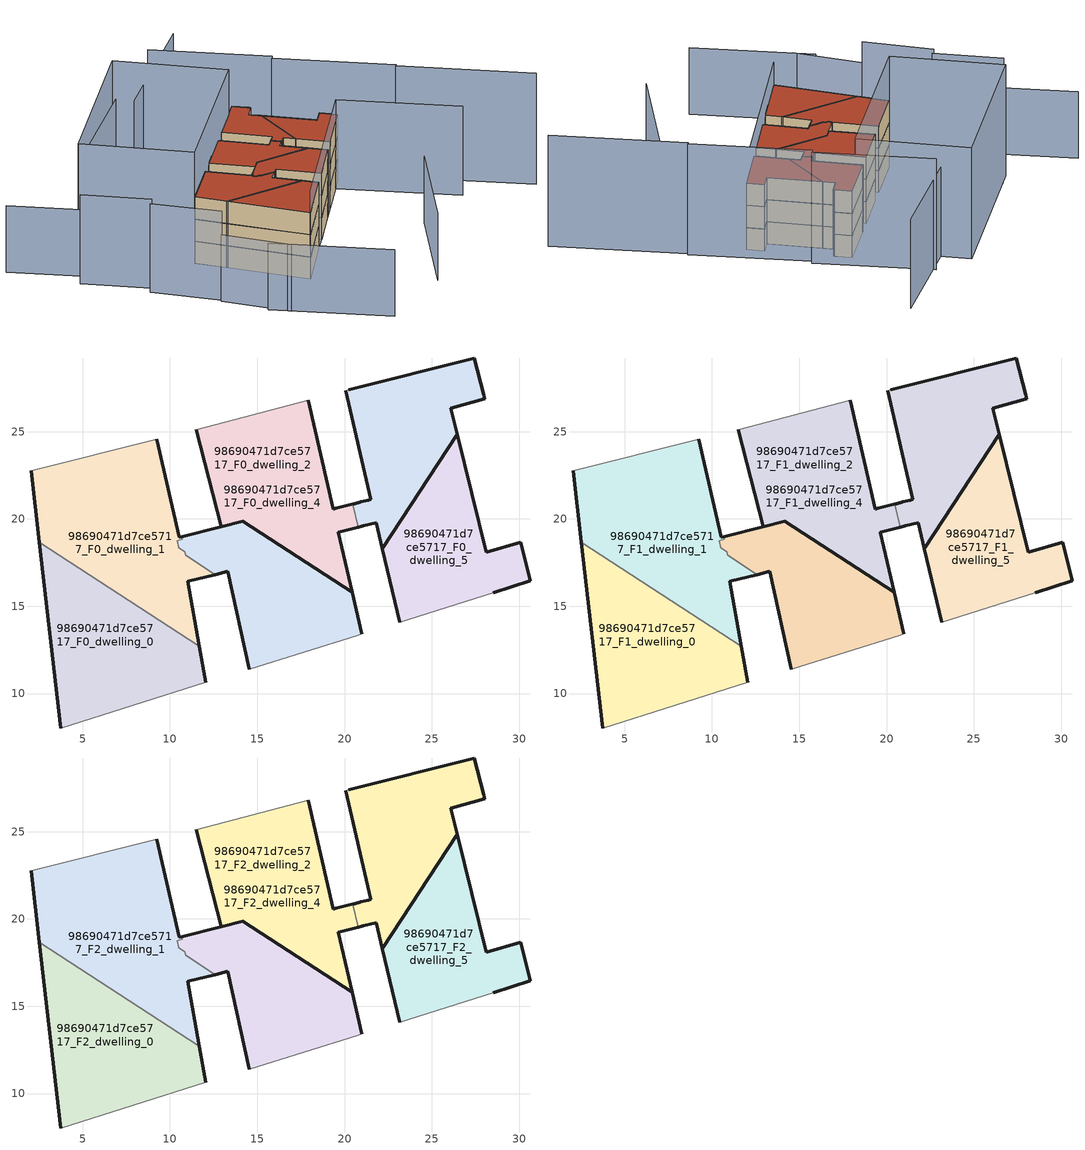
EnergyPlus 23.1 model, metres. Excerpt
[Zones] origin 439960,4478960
98690471d7ce5717_F0_dwelling_0
 floor ground (EU_floor_Construction): 12.04,10.64 11.68,12.7 2.53,18.67 3.74,8.03 z0
 wall outside (EU_wall_Construction): 11.68,12.7 12.04,10.64 / 3.74,8.03 2.53,18.67 z0:3
 wall adiabatic (EU_wall_Construction): 12.04,10.64 3.74,8.03 z0:3
 wall to 98690471d7ce5717_F0_dwelling_1 (EU_wall_Construction): 2.53,18.67 11.68,12.7 z0:3
98690471d7ce5717_F0_dwelling_1
 floor ground (EU_floor_Construction): 11.68,12.7 11.03,16.43 12.6,16.82 10.91,17.92 10.86,18.13 10.5,18.36 10.41,18.76 10.7,18.83 10.67,18.98 10.52,18.94 9.24,24.55 2.07,22.75 2.53,18.67 z0
 wall outside (EU_wall_Construction): 9.24,24.55 10.52,18.94 10.67,18.98 / 12.6,16.82 11.03,16.43 11.68,12.7 / 2.53,18.67 2.07,22.75 z0:3
 wall adiabatic (EU_wall_Construction): 2.07,22.75 9.24,24.55 z0:3
 wall to 98690471d7ce5717_F0_dwelling_2 (EU_wall_Construction): 10.67,18.98 10.7,18.83 10.41,18.76 10.5,18.36 10.86,18.13 10.91,17.92 12.6,16.82 z0:3
98690471d7ce5717_F0_dwelling_2
 floor ground (EU_floor_Construction): 20.43,15.79 19.64,19.24 20.67,19.5 20.79,19.53 20.48,20.85 20.77,20.93 19.49,20.6 19.34,20.57 17.91,26.78 11.5,25.11 12.94,19.56 14.17,19.88 z0; 20.79,13.35 20.98,13.42 20.43,15.79 14.17,19.88 12.94,19.56 10.67,18.98 10.7,18.83 10.41,18.76 10.5,18.36 10.86,18.13 10.91,17.92 12.6,16.82 13.32,17 14.54,11.4 z0
 wall outside (EU_wall_Construction): 14.54,11.4 13.32,17 12.6,16.82 / 10.67,18.98 12.94,19.56 14.17,19.88 20.43,15.79 20.98,13.42 z0:3
 wall adiabatic (EU_wall_Construction): 20.98,13.42 20.79,13.35 14.54,11.4 z0:3
98690471d7ce5717_F0_dwelling_3
 floor ground (EU_floor_Construction): 20.43,15.79 19.64,19.24 20.67,19.5 20.79,19.53 20.48,20.85 20.55,20.87 19.49,20.6 19.34,20.57 17.91,26.78 11.5,25.11 12.94,19.56 14.17,19.88 z0; 20.79,13.35 20.98,13.42 20.43,15.79 14.17,19.88 12.94,19.56 10.67,18.98 10.7,18.83 10.41,18.76 10.5,18.36 10.86,18.13 10.91,17.92 12.6,16.82 13.32,17 14.54,11.4 z0; 22.17,18.29 26.47,24.83 26.1,26.34 28.02,26.89 27.96,27.11 27.44,29.22 20.23,27.39 20.08,27.34 21.51,21.12 21.35,21.07 21.06,21 20.94,20.97 20.86,20.95 20.8,20.93 20.55,20.87 20.77,20.93 20.48,20.85 20.79,19.53 20.99,19.58 21.08,19.6 21.81,19.78 z0
 wall outside (EU_wall_Construction): 17.91,26.78 19.34,20.57 19.49,20.6 20.77,20.93 20.48,20.85 / 20.79,19.53 20.67,19.5 19.64,19.24 20.43,15.79 14.17,19.88 12.94,19.56 11.5,25.11 z0:3
 wall adiabatic (EU_wall_Construction): 11.5,25.11 17.91,26.78 z0:3
 wall to 98690471d7ce5717_F0_dwelling_4 (EU_wall_Construction): 20.48,20.85 20.79,19.53 z0:3
98690471d7ce5717_F0_dwelling_4
 floor ground (EU_floor_Construction): 20.43,15.79 19.64,19.24 20.67,19.5 20.79,19.53 20.48,20.85 20.55,20.87 19.49,20.6 19.34,20.57 17.91,26.78 11.5,25.11 12.94,19.56 14.17,19.88 z0; 22.17,18.29 26.47,24.83 26.1,26.34 28.02,26.89 27.96,27.11 27.44,29.22 20.23,27.39 20.08,27.34 21.51,21.12 21.35,21.07 21.06,21 20.94,20.97 20.86,20.95 20.8,20.93 20.55,20.87 20.77,20.93 20.48,20.85 20.79,19.53 20.99,19.58 21.08,19.6 21.81,19.78 z0
 wall outside (EU_wall_Construction): 20.23,27.39 27.44,29.22 27.97,27.11 28.02,26.89 26.1,26.34 26.47,24.83 22.17,18.29 21.81,19.78 21.09,19.6 20.99,19.58 20.79,19.53 / 20.48,20.85 20.8,20.93 20.86,20.95 20.94,20.97 21.06,21 21.35,21.07 21.51,21.12 20.08,27.34 z0:3
 wall adiabatic (EU_wall_Construction): 20.08,27.34 20.23,27.39 z0:3
98690471d7ce5717_F0_dwelling_5
 floor ground (EU_floor_Construction): 30.63,16.45 30.09,18.67 28.13,18.1 26.47,24.83 22.17,18.29 23.18,14.09 28.53,15.78 z0
 wall outside (EU_wall_Construction): 23.18,14.09 22.17,18.29 26.47,24.83 28.13,18.1 30.09,18.67 30.63,16.45 28.53,15.78 z0:3
 wall adiabatic (EU_wall_Construction): 28.53,15.78 23.18,14.09 z0:3
98690471d7ce5717_F1_dwelling_0
 floor to 98690471d7ce5717_F0_dwelling_0 (EU_floor_Construction): 12.04,10.64 11.68,12.7 2.53,18.67 3.74,8.03 z3
 wall outside (EU_wall_Construction): 11.68,12.7 12.04,10.64 / 3.74,8.03 2.53,18.67 z3:6
 wall adiabatic (EU_wall_Construction): 12.04,10.64 3.74,8.03 z3:6
 wall to 98690471d7ce5717_F1_dwelling_1 (EU_wall_Construction): 2.53,18.67 11.68,12.7 z3:6
98690471d7ce5717_F1_dwelling_1
 floor to 98690471d7ce5717_F0_dwelling_1 (EU_floor_Construction): 11.68,12.7 11.03,16.43 12.6,16.82 10.91,17.92 10.86,18.13 10.5,18.36 10.41,18.76 10.7,18.83 10.67,18.98 10.52,18.94 9.24,24.55 2.06,22.75 2.53,18.67 z3
 wall outside (EU_wall_Construction): 9.24,24.55 10.52,18.94 10.67,18.98 / 12.6,16.82 11.03,16.43 11.68,12.7 / 2.53,18.67 2.07,22.75 z3:6
 wall adiabatic (EU_wall_Construction): 2.07,22.75 9.24,24.55 z3:6
 wall to 98690471d7ce5717_F1_dwelling_2 (EU_wall_Construction): 10.67,18.98 10.7,18.83 10.41,18.76 10.5,18.36 10.86,18.13 10.91,17.92 12.6,16.82 z3:6
98690471d7ce5717_F1_dwelling_2
 floor outside (EU_floor_Construction): 20.79,13.35 20.98,13.42 20.43,15.79 14.17,19.88 12.94,19.56 10.67,18.98 10.7,18.83 10.41,18.76 10.5,18.36 10.86,18.13 10.91,17.92 12.6,16.82 13.32,17 14.54,11.4 z3
 floor to 98690471d7ce5717_F0_dwelling_2 (EU_floor_Construction): 20.43,15.79 19.64,19.24 20.67,19.5 20.79,19.53 20.48,20.85 20.77,20.93 19.49,20.6 19.34,20.57 17.91,26.78 11.5,25.11 12.94,19.56 14.17,19.88 z3
 wall outside (EU_wall_Construction): 14.54,11.4 13.32,17 12.6,16.82 / 10.67,18.98 12.94,19.56 14.17,19.88 20.43,15.79 20.98,13.42 z3:6
 wall adiabatic (EU_wall_Construction): 20.98,13.42 20.79,13.35 14.54,11.4 z3:6
98690471d7ce5717_F1_dwelling_3
 floor outside (EU_floor_Construction): 22.17,18.29 26.47,24.83 26.1,26.34 28.02,26.89 27.96,27.11 27.44,29.22 20.23,27.39 20.08,27.34 21.51,21.12 21.35,21.07 21.06,21 20.94,20.97 20.86,20.95 20.8,20.93 20.55,20.87 20.77,20.93 20.48,20.85 20.79,19.53 20.99,19.58 21.08,19.6 21.81,19.78 z3
 floor to 98690471d7ce5717_F0_dwelling_3 (EU_floor_Construction): 20.43,15.79 19.64,19.24 20.67,19.5 20.79,19.53 20.48,20.85 20.55,20.87 19.49,20.6 19.34,20.57 17.91,26.78 11.5,25.11 12.94,19.56 14.17,19.88 z3; 20.79,13.35 20.98,13.42 20.43,15.79 14.17,19.88 12.94,19.56 10.67,18.98 10.7,18.83 10.41,18.76 10.5,18.36 10.86,18.13 10.91,17.92 12.6,16.82 13.32,17 14.54,11.4 z3
 wall outside (EU_wall_Construction): 17.91,26.78 19.34,20.57 19.49,20.6 20.77,20.93 20.48,20.85 / 20.79,19.53 20.67,19.5 19.64,19.24 20.43,15.79 14.17,19.88 12.94,19.56 11.5,25.11 z3:6
 wall adiabatic (EU_wall_Construction): 11.5,25.11 17.91,26.78 z3:6
 wall to 98690471d7ce5717_F1_dwelling_4 (EU_wall_Construction): 20.48,20.85 20.79,19.53 z3:6
98690471d7ce5717_F1_dwelling_4
 floor to 98690471d7ce5717_F0_dwelling_4 (EU_floor_Construction): 20.43,15.79 19.64,19.24 20.67,19.5 20.79,19.53 20.48,20.85 20.55,20.87 19.49,20.6 19.34,20.57 17.91,26.78 11.5,25.11 12.94,19.56 14.17,19.88 z3; 22.17,18.29 26.47,24.83 26.1,26.34 28.02,26.89 27.96,27.11 27.44,29.22 20.23,27.39 20.08,27.34 21.51,21.12 21.35,21.07 21.06,21 20.94,20.97 20.86,20.95 20.8,20.93 20.55,20.87 20.77,20.93 20.48,20.85 20.79,19.53 20.99,19.58 21.08,19.6 21.81,19.78 z3
 wall outside (EU_wall_Construction): 20.23,27.39 27.44,29.22 27.97,27.11 28.02,26.89 26.1,26.34 26.47,24.83 22.17,18.29 21.81,19.78 21.09,19.6 20.99,19.58 20.79,19.53 / 20.48,20.85 20.8,20.93 20.86,20.95 20.94,20.97 21.06,21 21.35,21.07 21.51,21.12 20.08,27.34 z3:6
 wall adiabatic (EU_wall_Construction): 20.08,27.34 20.23,27.39 z3:6
98690471d7ce5717_F1_dwelling_5
 floor to 98690471d7ce5717_F0_dwelling_5 (EU_floor_Construction): 30.63,16.45 30.09,18.67 28.13,18.1 26.47,24.83 22.17,18.29 23.18,14.09 28.53,15.78 z3
 wall outside (EU_wall_Construction): 23.18,14.09 22.17,18.29 26.47,24.83 28.13,18.1 30.09,18.67 30.63,16.45 28.53,15.78 z3:6
 wall adiabatic (EU_wall_Construction): 28.53,15.78 23.18,14.09 z3:6
98690471d7ce5717_F2_dwelling_0
 floor to 98690471d7ce5717_F1_dwelling_0 (EU_floor_Construction): 12.04,10.64 11.68,12.7 2.53,18.67 3.74,8.03 z6
 wall outside (EU_wall_Construction): 11.68,12.7 12.04,10.64 / 3.74,8.03 2.53,18.67 z6:9
 wall adiabatic (EU_wall_Construction): 12.04,10.64 3.74,8.03 z6:9
 wall to 98690471d7ce5717_F2_dwelling_1 (EU_wall_Construction): 2.53,18.67 11.68,12.7 z6:9
 roof outside (EU_roof_Construction): 11.68,12.7 12.04,10.64 3.74,8.03 2.53,18.67 z9
98690471d7ce5717_F2_dwelling_1
 floor to 98690471d7ce5717_F1_dwelling_1 (EU_floor_Construction): 11.68,12.7 11.03,16.43 12.6,16.82 10.91,17.92 10.86,18.13 10.5,18.36 10.41,18.76 10.7,18.83 10.67,18.98 10.52,18.94 9.24,24.55 2.06,22.75 2.53,18.67 z6
 wall outside (EU_wall_Construction): 9.24,24.55 10.52,18.94 10.67,18.98 / 12.6,16.82 11.03,16.43 11.68,12.7 / 2.53,18.67 2.07,22.75 z6:9
 wall adiabatic (EU_wall_Construction): 2.07,22.75 9.24,24.55 z6:9
 wall to 98690471d7ce5717_F2_dwelling_2 (EU_wall_Construction): 10.67,18.98 10.7,18.83 10.41,18.76 10.5,18.36 10.86,18.13 10.91,17.92 12.6,16.82 z6:9
 roof outside (EU_roof_Construction): 9.24,24.55 10.52,18.94 10.67,18.98 10.7,18.83 10.41,18.76 10.5,18.36 10.86,18.13 10.91,17.92 12.6,16.82 11.03,16.43 11.68,12.7 2.53,18.67 2.07,22.75 z9
98690471d7ce5717_F2_dwelling_2
 floor outside (EU_floor_Construction): 20.79,13.35 20.98,13.42 20.43,15.79 14.17,19.88 12.94,19.56 10.67,18.98 10.7,18.83 10.41,18.76 10.5,18.36 10.86,18.13 10.91,17.92 12.6,16.82 13.32,17 14.54,11.4 z6
 floor to 98690471d7ce5717_F1_dwelling_2 (EU_floor_Construction): 20.43,15.79 19.64,19.24 20.67,19.5 20.79,19.53 20.48,20.85 20.77,20.93 19.49,20.6 19.34,20.57 17.91,26.78 11.5,25.11 12.94,19.56 14.17,19.88 z6
 wall outside (EU_wall_Construction): 14.54,11.4 13.32,17 12.6,16.82 / 10.67,18.98 12.94,19.56 14.17,19.88 20.43,15.79 20.98,13.42 z6:9
 wall adiabatic (EU_wall_Construction): 20.98,13.42 20.79,13.35 14.54,11.4 z6:9
 roof outside (EU_roof_Construction): 20.43,15.79 20.98,13.42 20.79,13.35 14.54,11.4 13.32,17 12.6,16.82 10.91,17.92 10.86,18.13 10.5,18.36 10.41,18.76 10.7,18.83 10.67,18.98 12.94,19.56 14.17,19.88 z9; 17.91,26.78 19.34,20.57 19.49,20.6 20.77,20.93 20.48,20.85 20.79,19.53 20.67,19.5 19.64,19.24 20.43,15.79 14.17,19.88 12.94,19.56 11.5,25.11 z9
98690471d7ce5717_F2_dwelling_3
 floor outside (EU_floor_Construction): 22.17,18.29 26.47,24.83 26.1,26.34 28.02,26.89 27.96,27.11 27.44,29.22 20.23,27.39 20.08,27.34 21.51,21.12 21.35,21.07 21.06,21 20.94,20.97 20.86,20.95 20.8,20.93 20.55,20.87 20.77,20.93 20.48,20.85 20.79,19.53 20.99,19.58 21.08,19.6 21.81,19.78 z6
 floor to 98690471d7ce5717_F1_dwelling_3 (EU_floor_Construction): 20.43,15.79 19.64,19.24 20.67,19.5 20.79,19.53 20.48,20.85 20.55,20.87 19.49,20.6 19.34,20.57 17.91,26.78 11.5,25.11 12.94,19.56 14.17,19.88 z6; 20.79,13.35 20.98,13.42 20.43,15.79 14.17,19.88 12.94,19.56 10.67,18.98 10.7,18.83 10.41,18.76 10.5,18.36 10.86,18.13 10.91,17.92 12.6,16.82 13.32,17 14.54,11.4 z6
 wall outside (EU_wall_Construction): 17.91,26.78 19.34,20.57 19.49,20.6 20.77,20.93 20.48,20.85 / 20.79,19.53 20.67,19.5 19.64,19.24 20.43,15.79 14.17,19.88 12.94,19.56 11.5,25.11 z6:9
 wall adiabatic (EU_wall_Construction): 11.5,25.11 17.91,26.78 z6:9
 wall to 98690471d7ce5717_F2_dwelling_4 (EU_wall_Construction): 20.48,20.85 20.79,19.53 z6:9
 roof outside (EU_roof_Construction): 17.91,26.78 19.34,20.57 19.49,20.6 20.55,20.87 20.48,20.85 20.79,19.53 20.67,19.5 19.64,19.24 20.43,15.79 14.17,19.88 12.94,19.56 11.5,25.11 z9; 20.43,15.79 20.98,13.42 20.79,13.35 14.54,11.4 13.32,17 12.6,16.82 10.91,17.92 10.86,18.13 10.5,18.36 10.41,18.76 10.7,18.83 10.67,18.98 12.94,19.56 14.17,19.88 z9; 27.44,29.22 27.96,27.11 28.02,26.89 26.1,26.34 26.47,24.83 22.17,18.29 21.81,19.78 21.08,19.6 20.99,19.58 20.79,19.53 20.48,20.85 20.77,20.93 20.55,20.87 20.8,20.93 20.86,20.95 20.94,20.97 21.06,21 21.35,21.07 21.51,21.12 20.08,27.34 20.23,27.39 z9
98690471d7ce5717_F2_dwelling_4
 floor to 98690471d7ce5717_F1_dwelling_4 (EU_floor_Construction): 20.43,15.79 19.64,19.24 20.67,19.5 20.79,19.53 20.48,20.85 20.55,20.87 19.49,20.6 19.34,20.57 17.91,26.78 11.5,25.11 12.94,19.56 14.17,19.88 z6; 22.17,18.29 26.47,24.83 26.1,26.34 28.02,26.89 27.96,27.11 27.44,29.22 20.23,27.39 20.08,27.34 21.51,21.12 21.35,21.07 21.06,21 20.94,20.97 20.86,20.95 20.8,20.93 20.55,20.87 20.77,20.93 20.48,20.85 20.79,19.53 20.99,19.58 21.08,19.6 21.81,19.78 z6
 wall outside (EU_wall_Construction): 20.23,27.39 27.44,29.22 27.97,27.11 28.02,26.89 26.1,26.34 26.47,24.83 22.17,18.29 21.81,19.78 21.09,19.6 20.99,19.58 20.79,19.53 / 20.48,20.85 20.8,20.93 20.86,20.95 20.94,20.97 21.06,21 21.35,21.07 21.51,21.12 20.08,27.34 z6:9
 wall adiabatic (EU_wall_Construction): 20.08,27.34 20.23,27.39 z6:9
 roof outside (EU_roof_Construction): 27.44,29.22 27.96,27.11 28.02,26.89 26.1,26.34 26.47,24.83 22.17,18.29 21.81,19.78 21.08,19.6 20.99,19.58 20.79,19.53 20.48,20.85 20.77,20.93 20.55,20.87 20.8,20.93 20.86,20.95 20.94,20.97 21.06,21 21.35,21.07 21.51,21.12 20.08,27.34 20.23,27.39 z9; 17.91,26.78 19.34,20.57 19.49,20.6 20.55,20.87 20.48,20.85 20.79,19.53 20.67,19.5 19.64,19.24 20.43,15.79 14.17,19.88 12.94,19.56 11.5,25.11 z9
98690471d7ce5717_F2_dwelling_5
 floor to 98690471d7ce5717_F1_dwelling_5 (EU_floor_Construction): 30.63,16.45 30.09,18.67 28.13,18.1 26.47,24.83 22.17,18.29 23.18,14.09 28.53,15.78 z6
 wall outside (EU_wall_Construction): 23.18,14.09 22.17,18.29 26.47,24.83 28.13,18.1 30.09,18.67 30.63,16.45 28.53,15.78 z6:9
 wall adiabatic (EU_wall_Construction): 28.53,15.78 23.18,14.09 z6:9
 roof outside (EU_roof_Construction): 26.47,24.83 28.13,18.1 30.09,18.67 30.63,16.45 28.53,15.78 23.18,14.09 22.17,18.29 z9
shading: 9.9,-6.18 24.08,1.93 / -6.21,9.22 -1.66,-5.63 / -6.4,15.42 -5.48,6.46 / -9.68,42.72 -6.89,33.76 z0:9; 3.73,8.06 28.53,15.78 / 28.53,15.78 33.16,0.89 / 17.73,40.34 0.37,37.21 / 37.54,41.54 18.14,38.05 / -7.62,24.36 -6.03,15.49 / -8.82,33.16 -6.51,24.66 z0:12; 39.62,-6.02 34.5,10.46 / 34.87,10.55 30.33,25.12 / 30.84,25.27 26.33,39.93 / 25.18,28.55 2.06,22.75 / 2.06,22.75 -1.45,36.76 / -1.45,36.76 21.66,42.56 / 21.66,42.56 25.18,28.55 z0:15
[Building]
EU S2 Campaign: North Axis=0; Terrain=City; Solar Distribution=FullExterior
[Site:Location]
Madrid: Latitude=40.5; Longitude=-3.5; Time Zone=1; Elevation=609
[SizingPeriod:WeatherFileDays]
AnnualSizingPeriod: Begin Month=1; Begin Day of Month=1; End Month=12; End Day of Month=31; Day of Week for Start Day=Monday; Use Weather File Daylight Saving Period=No; Use Weather File Rain and Snow Indicators=No
[MATERIAL]
EU_InternalMass_Material: Roughness=MediumRough; Thickness=0.1; Conductivity=1; Density=1800; Specific Heat=900; Thermal Absorptance=0.9; Solar Absorptance=0.7; Visible Absorptance=0.7
[MATERIAL:NOMASS] Roughness=MediumRough; Thermal Absorptance=0.9; Solar Absorptance=0.7; Visible Absorptance=0.7
Name | Thermal Resistance
EU_wall_NoMass | 0.419739
EU_roof_NoMass | 0.352165
EU_floor_NoMass | 0.608284
[CONSTRUCTION]
EU_wall_Construction: EU_wall_NoMass
EU_roof_Construction: EU_roof_NoMass
EU_floor_Construction: EU_floor_NoMass
EU_InternalMass_Construction: EU_InternalMass_Material
[ZONE] Type=1; Multiplier=1; Ceiling Height=autocalculate; Floor Area=autocalculate; Part of Total Floor Area=Yes
Name | Volume
98690471d7ce5717_F0_dwelling_0; 98690471d7ce5717_F1_dwelling_0; 98690471d7ce5717_F2_dwelling_0 | 162.434
98690471d7ce5717_F0_dwelling_1; 98690471d7ce5717_F1_dwelling_1; 98690471d7ce5717_F2_dwelling_1 | 192.528
98690471d7ce5717_F0_dwelling_2; 98690471d7ce5717_F1_dwelling_2; 98690471d7ce5717_F2_dwelling_2 | 294.731
98690471d7ce5717_F0_dwelling_3; 98690471d7ce5717_F1_dwelling_3; 98690471d7ce5717_F2_dwelling_3 | 426.318
98690471d7ce5717_F0_dwelling_4; 98690471d7ce5717_F1_dwelling_4; 98690471d7ce5717_F2_dwelling_4 | 292.253
98690471d7ce5717_F0_dwelling_5; 98690471d7ce5717_F1_dwelling_5; 98690471d7ce5717_F2_dwelling_5 | 131.433
[INTERNALMASS] Construction=EU_InternalMass_Construction
Name | Zone or ZoneList | Surface Area
98690471d7ce5717_F0_dwelling_0_EU_InternalMass | 98690471d7ce5717_F0_dwelling_0 | 54.1444
98690471d7ce5717_F0_dwelling_1_EU_InternalMass | 98690471d7ce5717_F0_dwelling_1 | 64.175
98690471d7ce5717_F0_dwelling_2_EU_InternalMass | 98690471d7ce5717_F0_dwelling_2 | 44.695
98690471d7ce5717_F0_dwelling_3_EU_InternalMass | 98690471d7ce5717_F0_dwelling_3 | 53.5559
98690471d7ce5717_F0_dwelling_4_EU_InternalMass | 98690471d7ce5717_F0_dwelling_4 | 43.8618
98690471d7ce5717_F0_dwelling_5_EU_InternalMass | 98690471d7ce5717_F0_dwelling_5 | 43.8111
98690471d7ce5717_F1_dwelling_0_EU_InternalMass | 98690471d7ce5717_F1_dwelling_0 | 54.1444
98690471d7ce5717_F1_dwelling_1_EU_InternalMass | 98690471d7ce5717_F1_dwelling_1 | 64.175
98690471d7ce5717_F1_dwelling_2_EU_InternalMass | 98690471d7ce5717_F1_dwelling_2 | 44.695
98690471d7ce5717_F1_dwelling_3_EU_InternalMass | 98690471d7ce5717_F1_dwelling_3 | 53.5559
98690471d7ce5717_F1_dwelling_4_EU_InternalMass | 98690471d7ce5717_F1_dwelling_4 | 43.8618
98690471d7ce5717_F1_dwelling_5_EU_InternalMass | 98690471d7ce5717_F1_dwelling_5 | 43.8111
98690471d7ce5717_F2_dwelling_0_EU_InternalMass | 98690471d7ce5717_F2_dwelling_0 | 54.1444
98690471d7ce5717_F2_dwelling_1_EU_InternalMass | 98690471d7ce5717_F2_dwelling_1 | 64.175
98690471d7ce5717_F2_dwelling_2_EU_InternalMass | 98690471d7ce5717_F2_dwelling_2 | 44.695
98690471d7ce5717_F2_dwelling_3_EU_InternalMass | 98690471d7ce5717_F2_dwelling_3 | 53.5559
98690471d7ce5717_F2_dwelling_4_EU_InternalMass | 98690471d7ce5717_F2_dwelling_4 | 43.8618
98690471d7ce5717_F2_dwelling_5_EU_InternalMass | 98690471d7ce5717_F2_dwelling_5 | 43.8111
[OTHEREQUIPMENT] Fuel Type=Electricity; Design Level Calculation Method=Watts/Area; Power per Zone Floor Area=1; Fraction Latent=0; Fraction Radiant=0; Fraction Lost=0; Carbon Dioxide Generation Rate=0; EndUse Subcategory=EU_Step8_InternalGains
Name | Zone or ZoneList or Space or SpaceList | Schedule
EU_Step8_InternalGain_98690471d7ce5717_F0_dwelling_0_f000 | 98690471d7ce5717_F0_dwelling_0 | EU_Step8_GainSchedule_98690471d7ce5717_F0_dwelling_0_f000
EU_Step8_InternalGain_98690471d7ce5717_F0_dwelling_1_f000 | 98690471d7ce5717_F0_dwelling_1 | EU_Step8_GainSchedule_98690471d7ce5717_F0_dwelling_1_f000
EU_Step8_InternalGain_98690471d7ce5717_F0_dwelling_2_f000 | 98690471d7ce5717_F0_dwelling_2 | EU_Step8_GainSchedule_98690471d7ce5717_F0_dwelling_2_f000
EU_Step8_InternalGain_98690471d7ce5717_F0_dwelling_3_f000 | 98690471d7ce5717_F0_dwelling_3 | EU_Step8_GainSchedule_98690471d7ce5717_F0_dwelling_3_f000
EU_Step8_InternalGain_98690471d7ce5717_F0_dwelling_4_f000 | 98690471d7ce5717_F0_dwelling_4 | EU_Step8_GainSchedule_98690471d7ce5717_F0_dwelling_4_f000
EU_Step8_InternalGain_98690471d7ce5717_F0_dwelling_5_f000 | 98690471d7ce5717_F0_dwelling_5 | EU_Step8_GainSchedule_98690471d7ce5717_F0_dwelling_5_f000
EU_Step8_InternalGain_98690471d7ce5717_F1_dwelling_0_f000 | 98690471d7ce5717_F1_dwelling_0 | EU_Step8_GainSchedule_98690471d7ce5717_F1_dwelling_0_f000
EU_Step8_InternalGain_98690471d7ce5717_F1_dwelling_1_f000 | 98690471d7ce5717_F1_dwelling_1 | EU_Step8_GainSchedule_98690471d7ce5717_F1_dwelling_1_f000
EU_Step8_InternalGain_98690471d7ce5717_F1_dwelling_2_f000 | 98690471d7ce5717_F1_dwelling_2 | EU_Step8_GainSchedule_98690471d7ce5717_F1_dwelling_2_f000
EU_Step8_InternalGain_98690471d7ce5717_F1_dwelling_3_f000 | 98690471d7ce5717_F1_dwelling_3 | EU_Step8_GainSchedule_98690471d7ce5717_F1_dwelling_3_f000
EU_Step8_InternalGain_98690471d7ce5717_F1_dwelling_4_f000 | 98690471d7ce5717_F1_dwelling_4 | EU_Step8_GainSchedule_98690471d7ce5717_F1_dwelling_4_f000
EU_Step8_InternalGain_98690471d7ce5717_F1_dwelling_5_f000 | 98690471d7ce5717_F1_dwelling_5 | EU_Step8_GainSchedule_98690471d7ce5717_F1_dwelling_5_f000
EU_Step8_InternalGain_98690471d7ce5717_F2_dwelling_0_f000 | 98690471d7ce5717_F2_dwelling_0 | EU_Step8_GainSchedule_98690471d7ce5717_F2_dwelling_0_f000
EU_Step8_InternalGain_98690471d7ce5717_F2_dwelling_1_f000 | 98690471d7ce5717_F2_dwelling_1 | EU_Step8_GainSchedule_98690471d7ce5717_F2_dwelling_1_f000
EU_Step8_InternalGain_98690471d7ce5717_F2_dwelling_2_f000 | 98690471d7ce5717_F2_dwelling_2 | EU_Step8_GainSchedule_98690471d7ce5717_F2_dwelling_2_f000
EU_Step8_InternalGain_98690471d7ce5717_F2_dwelling_3_f000 | 98690471d7ce5717_F2_dwelling_3 | EU_Step8_GainSchedule_98690471d7ce5717_F2_dwelling_3_f000
EU_Step8_InternalGain_98690471d7ce5717_F2_dwelling_4_f000 | 98690471d7ce5717_F2_dwelling_4 | EU_Step8_GainSchedule_98690471d7ce5717_F2_dwelling_4_f000
EU_Step8_InternalGain_98690471d7ce5717_F2_dwelling_5_f000 | 98690471d7ce5717_F2_dwelling_5 | EU_Step8_GainSchedule_98690471d7ce5717_F2_dwelling_5_f000
[ZONEVENTILATION:DESIGNFLOWRATE] Schedule=EU_AlwaysOn; Design Flow Rate Calculation Method=AirChanges/Hour; Air Changes per Hour=0.703302; Ventilation Type=Natural; Fan Pressure Rise=0; Fan Total Efficiency=1; Constant Term Coefficient=1; Temperature Term Coefficient=0; Velocity Term Coefficient=0; Velocity Squared Term Coefficient=0; Minimum Indoor Temperature=-100; Maximum Indoor Temperature=100; Delta Temperature=-100; Minimum Outdoor Temperature=-100; Maximum Outdoor Temperature=100; Maximum Wind Speed=40
Name | Zone or ZoneList or Space or SpaceList
EU_ConstantAir_98690471d7ce5717_F0_dwelling_0 | 98690471d7ce5717_F0_dwelling_0
EU_ConstantAir_98690471d7ce5717_F0_dwelling_1 | 98690471d7ce5717_F0_dwelling_1
EU_ConstantAir_98690471d7ce5717_F0_dwelling_2 | 98690471d7ce5717_F0_dwelling_2
EU_ConstantAir_98690471d7ce5717_F0_dwelling_3 | 98690471d7ce5717_F0_dwelling_3
EU_ConstantAir_98690471d7ce5717_F0_dwelling_4 | 98690471d7ce5717_F0_dwelling_4
EU_ConstantAir_98690471d7ce5717_F0_dwelling_5 | 98690471d7ce5717_F0_dwelling_5
EU_ConstantAir_98690471d7ce5717_F1_dwelling_0 | 98690471d7ce5717_F1_dwelling_0
EU_ConstantAir_98690471d7ce5717_F1_dwelling_1 | 98690471d7ce5717_F1_dwelling_1
EU_ConstantAir_98690471d7ce5717_F1_dwelling_2 | 98690471d7ce5717_F1_dwelling_2
EU_ConstantAir_98690471d7ce5717_F1_dwelling_3 | 98690471d7ce5717_F1_dwelling_3
EU_ConstantAir_98690471d7ce5717_F1_dwelling_4 | 98690471d7ce5717_F1_dwelling_4
EU_ConstantAir_98690471d7ce5717_F1_dwelling_5 | 98690471d7ce5717_F1_dwelling_5
EU_ConstantAir_98690471d7ce5717_F2_dwelling_0 | 98690471d7ce5717_F2_dwelling_0
EU_ConstantAir_98690471d7ce5717_F2_dwelling_1 | 98690471d7ce5717_F2_dwelling_1
EU_ConstantAir_98690471d7ce5717_F2_dwelling_2 | 98690471d7ce5717_F2_dwelling_2
EU_ConstantAir_98690471d7ce5717_F2_dwelling_3 | 98690471d7ce5717_F2_dwelling_3
EU_ConstantAir_98690471d7ce5717_F2_dwelling_4 | 98690471d7ce5717_F2_dwelling_4
EU_ConstantAir_98690471d7ce5717_F2_dwelling_5 | 98690471d7ce5717_F2_dwelling_5
[HVACTEMPLATE:THERMOSTAT] Constant Heating Setpoint=20; Constant Cooling Setpoint=50
EU_HeatOnly_98690471d7ce5717_F0_dwelling_0; EU_HeatOnly_98690471d7ce5717_F0_dwelling_1; EU_HeatOnly_98690471d7ce5717_F0_dwelling_2; EU_HeatOnly_98690471d7ce5717_F0_dwelling_3; EU_HeatOnly_98690471d7ce5717_F0_dwelling_4; EU_HeatOnly_98690471d7ce5717_F0_dwelling_5; EU_HeatOnly_98690471d7ce5717_F1_dwelling_0; EU_HeatOnly_98690471d7ce5717_F1_dwelling_1; EU_HeatOnly_98690471d7ce5717_F1_dwelling_2; EU_HeatOnly_98690471d7ce5717_F1_dwelling_3; EU_HeatOnly_98690471d7ce5717_F1_dwelling_4; EU_HeatOnly_98690471d7ce5717_F1_dwelling_5; EU_HeatOnly_98690471d7ce5717_F2_dwelling_0; EU_HeatOnly_98690471d7ce5717_F2_dwelling_1; EU_HeatOnly_98690471d7ce5717_F2_dwelling_2; EU_HeatOnly_98690471d7ce5717_F2_dwelling_3; EU_HeatOnly_98690471d7ce5717_F2_dwelling_4; EU_HeatOnly_98690471d7ce5717_F2_dwelling_5
[HVACTEMPLATE:ZONE:IDEALLOADSAIRSYSTEM] System Availability Schedule=EU_AlwaysOn; Maximum Heating Supply Air Temperature=50; Minimum Cooling Supply Air Temperature=13; Maximum Heating Supply Air Humidity Ratio=0.0156; Minimum Cooling Supply Air Humidity Ratio=0.0077; Heating Limit=NoLimit; Cooling Limit=NoLimit; Heating Availability Schedule=EU_AlwaysOn; Cooling Availability Schedule=EU_CoolingOff; Dehumidification Control Type=ConstantSensibleHeatRatio; Cooling Sensible Heat Ratio=0.7; Dehumidification Setpoint=60; Humidification Control Type=None; Humidification Setpoint=30; Outdoor Air Method=None; Outdoor Air Flow Rate per Person=0.00944; Outdoor Air Flow Rate per Zone Floor Area=0; Outdoor Air Flow Rate per Zone=0; Demand Controlled Ventilation Type=None; Outdoor Air Economizer Type=NoEconomizer; Heat Recovery Type=None; Sensible Heat Recovery Effectiveness=0.7; Latent Heat Recovery Effectiveness=0.65
Name | Template Thermostat
98690471d7ce5717_F0_dwelling_0 | EU_HeatOnly_98690471d7ce5717_F0_dwelling_0
98690471d7ce5717_F0_dwelling_1 | EU_HeatOnly_98690471d7ce5717_F0_dwelling_1
98690471d7ce5717_F0_dwelling_2 | EU_HeatOnly_98690471d7ce5717_F0_dwelling_2
98690471d7ce5717_F0_dwelling_3 | EU_HeatOnly_98690471d7ce5717_F0_dwelling_3
98690471d7ce5717_F0_dwelling_4 | EU_HeatOnly_98690471d7ce5717_F0_dwelling_4
98690471d7ce5717_F0_dwelling_5 | EU_HeatOnly_98690471d7ce5717_F0_dwelling_5
98690471d7ce5717_F1_dwelling_0 | EU_HeatOnly_98690471d7ce5717_F1_dwelling_0
98690471d7ce5717_F1_dwelling_1 | EU_HeatOnly_98690471d7ce5717_F1_dwelling_1
98690471d7ce5717_F1_dwelling_2 | EU_HeatOnly_98690471d7ce5717_F1_dwelling_2
98690471d7ce5717_F1_dwelling_3 | EU_HeatOnly_98690471d7ce5717_F1_dwelling_3
98690471d7ce5717_F1_dwelling_4 | EU_HeatOnly_98690471d7ce5717_F1_dwelling_4
98690471d7ce5717_F1_dwelling_5 | EU_HeatOnly_98690471d7ce5717_F1_dwelling_5
98690471d7ce5717_F2_dwelling_0 | EU_HeatOnly_98690471d7ce5717_F2_dwelling_0
98690471d7ce5717_F2_dwelling_1 | EU_HeatOnly_98690471d7ce5717_F2_dwelling_1
98690471d7ce5717_F2_dwelling_2 | EU_HeatOnly_98690471d7ce5717_F2_dwelling_2
98690471d7ce5717_F2_dwelling_3 | EU_HeatOnly_98690471d7ce5717_F2_dwelling_3
98690471d7ce5717_F2_dwelling_4 | EU_HeatOnly_98690471d7ce5717_F2_dwelling_4
98690471d7ce5717_F2_dwelling_5 | EU_HeatOnly_98690471d7ce5717_F2_dwelling_5
[SIZING:ZONE] Zone Cooling Design Supply Air Temperature Input Method=SupplyAirTemperature; Zone Cooling Design Supply Air Temperature=13; Zone Heating Design Supply Air Temperature Input Method=SupplyAirTemperature; Zone Heating Design Supply Air Temperature=50; Zone Cooling Design Supply Air Humidity Ratio=0.008; Zone Heating Design Supply Air Humidity Ratio=0.008; Cooling Design Air Flow Method=DesignDay; Cooling Design Air Flow Rate=0; Cooling Minimum Air Flow per Zone Floor Area=0.000762; Cooling Minimum Air Flow=0; Cooling Minimum Air Flow Fraction=0.2; Heating Design Air Flow Method=DesignDay; Heating Design Air Flow Rate=0; Heating Maximum Air Flow per Zone Floor Area=0.002032; Heating Maximum Air Flow=0.141576; Heating Maximum Air Flow Fraction=0.3; Account for Dedicated Outdoor Air System=No; Dedicated Outdoor Air System Control Strategy=NeutralSupplyAir; Dedicated Outdoor Air Low Setpoint Temperature for Design=autosize; Dedicated Outdoor Air High Setpoint Temperature for Design=autosize; Zone Load Sizing Method=Sensible Load Only No Latent Load; Zone Latent Cooling Design Supply Air Humidity Ratio Input Method=HumidityRatioDifference; Zone Cooling Design Supply Air Humidity Ratio Difference=0.005; Zone Latent Heating Design Supply Air Humidity Ratio Input Method=HumidityRatioDifference; Zone Humidification Design Supply Air Humidity Ratio Difference=0.005
98690471d7ce5717_F0_dwelling_0; 98690471d7ce5717_F0_dwelling_1; 98690471d7ce5717_F0_dwelling_2; 98690471d7ce5717_F0_dwelling_3; 98690471d7ce5717_F0_dwelling_4; 98690471d7ce5717_F0_dwelling_5; 98690471d7ce5717_F1_dwelling_0; 98690471d7ce5717_F1_dwelling_1; 98690471d7ce5717_F1_dwelling_2; 98690471d7ce5717_F1_dwelling_3; 98690471d7ce5717_F1_dwelling_4; 98690471d7ce5717_F1_dwelling_5; 98690471d7ce5717_F2_dwelling_0; 98690471d7ce5717_F2_dwelling_1; 98690471d7ce5717_F2_dwelling_2; 98690471d7ce5717_F2_dwelling_3; 98690471d7ce5717_F2_dwelling_4; 98690471d7ce5717_F2_dwelling_5
[SCHEDULE:CONSTANT]
Name | Hourly Value
EU_AlwaysOn | 1
EU_CoolingOff | 0
[SCHEDULE:FILE] Column Number=1; Rows to Skip at Top=0; Number of Hours of Data=8760; Column Separator=Comma; Interpolate to Timestep=No; Minutes per Item=60; Adjust Schedule for Daylight Savings=Yes
Name | File
EU_Step8_GainSchedule_98690471d7ce5717_F0_dwelling_0_f000 | ../../schedules/98690471d7ce5717/98690471d7ce5717_F0_dwelling_0_f000_gain.csv
EU_Step8_GainSchedule_98690471d7ce5717_F0_dwelling_1_f000 | ../../schedules/98690471d7ce5717/98690471d7ce5717_F0_dwelling_1_f000_gain.csv
EU_Step8_GainSchedule_98690471d7ce5717_F0_dwelling_2_f000 | ../../schedules/98690471d7ce5717/98690471d7ce5717_F0_dwelling_2_f000_gain.csv
EU_Step8_GainSchedule_98690471d7ce5717_F0_dwelling_3_f000 | ../../schedules/98690471d7ce5717/98690471d7ce5717_F0_dwelling_3_f000_gain.csv
EU_Step8_GainSchedule_98690471d7ce5717_F0_dwelling_4_f000 | ../../schedules/98690471d7ce5717/98690471d7ce5717_F0_dwelling_4_f000_gain.csv
EU_Step8_GainSchedule_98690471d7ce5717_F0_dwelling_5_f000 | ../../schedules/98690471d7ce5717/98690471d7ce5717_F0_dwelling_5_f000_gain.csv
EU_Step8_GainSchedule_98690471d7ce5717_F1_dwelling_0_f000 | ../../schedules/98690471d7ce5717/98690471d7ce5717_F1_dwelling_0_f000_gain.csv
EU_Step8_GainSchedule_98690471d7ce5717_F1_dwelling_1_f000 | ../../schedules/98690471d7ce5717/98690471d7ce5717_F1_dwelling_1_f000_gain.csv
EU_Step8_GainSchedule_98690471d7ce5717_F1_dwelling_2_f000 | ../../schedules/98690471d7ce5717/98690471d7ce5717_F1_dwelling_2_f000_gain.csv
EU_Step8_GainSchedule_98690471d7ce5717_F1_dwelling_3_f000 | ../../schedules/98690471d7ce5717/98690471d7ce5717_F1_dwelling_3_f000_gain.csv
EU_Step8_GainSchedule_98690471d7ce5717_F1_dwelling_4_f000 | ../../schedules/98690471d7ce5717/98690471d7ce5717_F1_dwelling_4_f000_gain.csv
EU_Step8_GainSchedule_98690471d7ce5717_F1_dwelling_5_f000 | ../../schedules/98690471d7ce5717/98690471d7ce5717_F1_dwelling_5_f000_gain.csv
EU_Step8_GainSchedule_98690471d7ce5717_F2_dwelling_0_f000 | ../../schedules/98690471d7ce5717/98690471d7ce5717_F2_dwelling_0_f000_gain.csv
EU_Step8_GainSchedule_98690471d7ce5717_F2_dwelling_1_f000 | ../../schedules/98690471d7ce5717/98690471d7ce5717_F2_dwelling_1_f000_gain.csv
EU_Step8_GainSchedule_98690471d7ce5717_F2_dwelling_2_f000 | ../../schedules/98690471d7ce5717/98690471d7ce5717_F2_dwelling_2_f000_gain.csv
EU_Step8_GainSchedule_98690471d7ce5717_F2_dwelling_3_f000 | ../../schedules/98690471d7ce5717/98690471d7ce5717_F2_dwelling_3_f000_gain.csv
EU_Step8_GainSchedule_98690471d7ce5717_F2_dwelling_4_f000 | ../../schedules/98690471d7ce5717/98690471d7ce5717_F2_dwelling_4_f000_gain.csv
EU_Step8_GainSchedule_98690471d7ce5717_F2_dwelling_5_f000 | ../../schedules/98690471d7ce5717/98690471d7ce5717_F2_dwelling_5_f000_gain.csv
